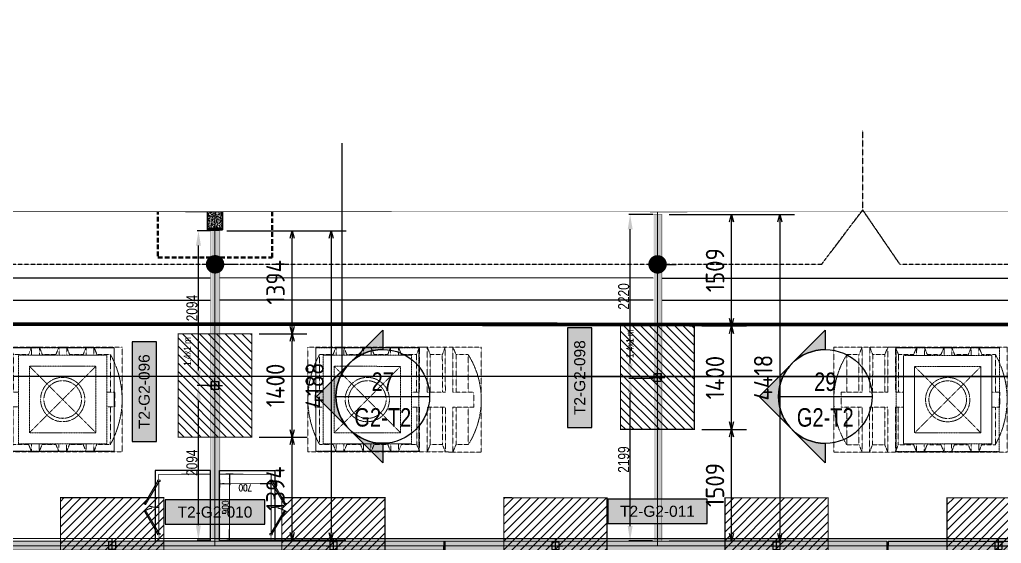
# Model space of a CAD drawing. Header units: centimetres. Extents: x -6122352 to 6876996, y -1694241 to 2592194.
# Drawn here: x 59237 to 72548, y -42127 to -35035 of the extents above; entities that cross this region are included whole.
import ezdxf
from ezdxf.enums import TextEntityAlignment as Align
from ezdxf.xclip import XClip

# ---------------------------------------------------------------- set-up
doc = ezdxf.new("R2010")
doc.units = ezdxf.units.CM
doc.header["$MEASUREMENT"] = 0
doc.header["$XCLIPFRAME"] = 2
doc.header["$PDMODE"] = 66
doc.header["$PDSIZE"] = 100
for name, pattern in [('CENTER', [2, 1.25, -0.25, 0.25, -0.25]), ('DASHED2', [0.375, 0.25, -0.125]), ('HIDDEN', [0.375, 0.25, -0.125]), ('LTH-4G-M-XR-GROUND FLOOR PLAN$0$HIDDEN2', [0.1875, 0.125, -0.0625]), ('XR-AR-END-SETTING OUT PLAN$0$23261-XR-AR-SI-GF$0$HIDDEN', [0.375, 0.25, -0.125])]:
    doc.linetypes.add(name, pattern=pattern)
doc.layers.get('Defpoints').update_dxf_attribs({"color": 255, "linetype": 'CENTER'})
for name, color, linetype in [('00-MI-DIM', 7, 'Continuous'), ('23585-XR-AR-BOUNDARY WALLS AND SETBACKS$0$setback', 7, 'XR-AR-END-SETTING OUT PLAN$0$23261-XR-AR-SI-GF$0$HIDDEN'), ('@MI-FOOTINGS', 7, 'Continuous'), ('@MI-MEP', 7, 'Continuous'), ('@MI-REF LAYER', 7, 'Continuous'), ('@MI-TYPE-02', 6, 'Continuous'), ('B_TH_4', 7, 'Continuous'), ('CTECH-Text 2.5mm', 2, 'Continuous'), ('PANEL-TAGS', 7, 'Continuous'), ('VD-WS-WATER TANK', 7, 'Continuous'), ('XR-AR-MID-SETTING OUT FOR MASTER$0$23585-XR-AR-MID-GROUND FLOOR$0$A-Flor-Strs', 1, 'Continuous'), ('XR-AR-MID-SETTING OUT FOR MASTER$0$23585-XR-AR-MID-GROUND FLOOR$0$GS-HATCH-FLOOR TILE', 251, 'Continuous')]:
    doc.layers.add(name, color=color, linetype=linetype)
doc.layers.add('08-Compound Wall-2', color=6, linetype='Continuous', lineweight=25, true_color=0xff00ff)
for name, color, linetype, lineweight in [('23585-XR-AR-102-8P-GF$0$A-FLOR-XREF', 8, 'Continuous', 9), ('23585-XR-AR-DAMAC PLOT LIMITS$0$1-Mid units', 41, 'Continuous', 5), ('@ Foundations', 4, 'DASHED2', 50), ('A-ANNO-TEXT', 3, 'Continuous', 25), ('LTH-4G-M-XR-GROUND FLOOR PLAN$0$1717 X Water Tank Location_5B$0$00 Line 2', 6, 'Continuous', 13), ('XR-AR-MID-SETTING OUT FOR MASTER$0$23585-XR-AR-MID-GROUND FLOOR$0$$A-GLAZ-WNDO', 232, 'Continuous', 9), ('XR-AR-MID-SETTING OUT FOR MASTER$0$23585-XR-AR-MID-GROUND FLOOR$0$A-GLAZ-SILL', 8, 'Continuous', 5), ('XR-AR-MID-SETTING OUT FOR MASTER$0$23585-XR-AR-MID-GROUND FLOOR$0$A-GLAZ-WNDO', 232, 'Continuous', 9), ('XR-AR-MID-SETTING OUT FOR MASTER$0$23585-XR-AR-MID-GROUND FLOOR$0$A-WALL', 7, 'Continuous', 30), ('XR-AR-MID-SETTING OUT FOR MASTER$0$23585-XR-AR-MID-GROUND FLOOR$0$S-COLS', 51, 'Continuous', 40), ('ZAT_WALL PANEL', 3, 'Continuous', 30)]:
    doc.layers.add(name, color=color, linetype=linetype, lineweight=lineweight)
doc.layers.add('LTH-4G-M-XR-GROUND FLOOR PLAN$0$PDF_Geometry', color=7, linetype='Continuous', true_color=0xcccccc)
doc.styles.add('Arial Narrow', font='ARIALN.TTF', dxfattribs={"width": 0.95, "height": 500})
doc.styles.add('DIMTEXT', font='romans.shx', dxfattribs={"width": 0.8})
doc.styles.add('JWC 1.50MM', font='GOTHIC.TTF', dxfattribs={"width": 0.8, "height": 1.5})
doc.styles.add('PANELTAG_STYLE', font='arial.ttf')
doc.styles.add('Schueco-BEMSTIL', font='isocpeur.ttf', dxfattribs={"width": 0.9})
doc.dimstyles.new('DIM-25', dxfattribs={"dimscale": 25, "dimtxt": 2.5, "dimasz": 2.5, "dimexe": 1.25, "dimexo": 0.625, "dimgap": 1, "dimtad": 1, "dimdec": 0, "dimdsep": 46, "dimtxsty": 'DIMTEXT', "dimblk": 'AROW', "dimcen": 2.5, "dimse1": 1, "dimse2": 1, "dimclrd": 1, "dimclre": 1, "dimclrt": 2, "dimadec": 0, "dimazin": 0, "dimtfac": 1, "dimtdec": 0, "dimtmove": 0, "dimatfit": 3, "dimfxl": 1, "dimarcsym": 0})
doc.dimstyles.new('JWC - 1.5', dxfattribs={"dimtxt": 1.5, "dimasz": 2, "dimexe": 0.18, "dimexo": 0.06, "dimgap": 0.09, "dimtad": 1, "dimtoh": 1, "dimdec": 0, "dimzin": 0, "dimdsep": 46, "dimtxsty": 'JWC 1.50MM', "dimcen": 0.09, "dimclrd": 1, "dimclre": 1, "dimclrt": 2, "dimadec": 0, "dimazin": 0, "dimtfac": 1, "dimtdec": 0, "dimtofl": 0, "dimtmove": 0, "dimatfit": 3, "dimfxl": 30, "dimtolj": 1, "dimtzin": 0, "dimarcsym": 0})
doc.dimstyles.new('MI- JWC-TXT-2.5 MM', dxfattribs={"dimscale": 1.5, "dimtxt": 2.5, "dimasz": 1, "dimexe": 2, "dimexo": 1, "dimgap": 1, "dimtad": 1, "dimdec": 0, "dimdsep": 46, "dimtxsty": 'Schueco-BEMSTIL', "dimblk": 'OPEN30', "dimcen": 0, "dimdle": 2, "dimclrd": 140, "dimclre": 8, "dimclrt": 40, "dimadec": 0, "dimazin": 2, "dimtfac": 1, "dimtdec": 0, "dimtix": 1, "dimtmove": 2, "dimatfit": 3, "dimldrblk": 'OPEN', "dimfxl": 2, "dimlwd": -1, "dimlwe": -1, "dimarcsym": 0})

# ---------------------------------------------------------------- blocks, each defined once
blk = doc.blocks.new('23585-XR-AR-BOUNDARY WALLS AND SETBACKS')
at = {"layer": '08-Compound Wall-2'}
blk.add_lwpolyline([(496436.728, 2768919.127), (496454.349, 2768902.981), (496460.463, 2768909.654), (496464.516, 2768914.077), (496468.57, 2768918.501), (496472.623, 2768922.925), (496476.677, 2768927.349), (496482.79, 2768934.021), (496465.169, 2768950.167)], dxfattribs=at)
at = {"layer": '23585-XR-AR-BOUNDARY WALLS AND SETBACKS$0$setback', "ltscale": 40, "const_width": 0.05}
blk.add_lwpolyline([(496464.316, 2768947.016), (496460.161, 2768942.482), (496456.108, 2768938.058), (496452.054, 2768933.634), (496448.001, 2768929.21), (496443.948, 2768924.787), (496439.793, 2768920.252), (496454.17, 2768907.079), (496458.325, 2768911.613), (496462.378, 2768916.037), (496466.432, 2768920.46), (496470.485, 2768924.884), (496474.538, 2768929.308), (496478.693, 2768933.842)], close=True, dxfattribs=at)
blk = doc.blocks.new('A$C9d9485f6')
at = {"layer": 'A-ANNO-TEXT', "rotation": 312.4881850805905}
blk.add_blockref('23585-XR-AR-BOUNDARY WALLS AND SETBACKS', (-2377088.535, -1504219.252), dxfattribs=at)
blk = doc.blocks.new('23585-XR-AR-DAMAC PLOT LIMITS')
at = {"layer": '23585-XR-AR-DAMAC PLOT LIMITS$0$1-Mid units', "color": 251, "true_color": 0x636466}
for points in [[(496468.644, 2768918.434), (496450.948, 2768934.648), (496455.002, 2768939.071), (496472.697, 2768922.857)], [(496464.59, 2768914.01), (496446.895, 2768930.224), (496450.948, 2768934.648), (496468.644, 2768918.434)], [(496460.537, 2768909.586), (496442.842, 2768925.8), (496446.895, 2768930.224), (496464.59, 2768914.01)]]:
    blk.add_lwpolyline(points, close=True, dxfattribs=at)
blk = doc.blocks.new('A$Cf093b529')
at = {"layer": 'A-ANNO-TEXT'}
blk.add_blockref('23585-XR-AR-DAMAC PLOT LIMITS', (-495391.99, -2768603.442), dxfattribs=at)
blk = doc.blocks.new('XR-AR-MID-SETTING OUT FOR MASTER$0$23585-XR-AR-MID-GROUND FLOOR$0$945-4P-1-101-GROUND FLOOR PLAN$0$XR-MIDDLE-GROUND FLOOR PLAN$0$A$C446944C1')
at = {"layer": 'XR-AR-MID-SETTING OUT FOR MASTER$0$23585-XR-AR-MID-GROUND FLOOR$0$A-GLAZ-SILL', "color": 252}
blk.add_line((0, 0), (5.2, 0), dxfattribs=at)
for points in [[(2.208, -0.023), (2.208, -0.124), (2.094, -0.074), (2.208, -0.023)], [(2.992, -0.023), (2.992, -0.124), (3.106, -0.074), (2.992, -0.023)]]:
    blk.add_lwpolyline(points, dxfattribs=at)
at = {"layer": 'XR-AR-MID-SETTING OUT FOR MASTER$0$23585-XR-AR-MID-GROUND FLOOR$0$A-GLAZ-WNDO', "color": 252}
for p, q in [((5.2, 0.25), (0, 0.25)), ((0, 0.25), (0, 0)), ((0.05, 0.1), (0.05, 0.25)), ((1.285, 0.25), (1.285, 0.1)), ((1.335, 0.1), (1.335, 0.25)), ((3.865, 0.1), (3.865, 0.25)), ((3.915, 0.25), (3.915, 0.1)), ((5.15, 0.1), (5.15, 0.25)), ((5.2, 0.25), (5.2, 0)), ((0, 0.1), (2.6, 0.1)), ((5.2, 0.1), (2.6, 0.1))]:
    blk.add_line(p, q, dxfattribs=at)
for points in [[(1.285, 0.2), (0.05, 0.2)], [(3.915, 0.2), (5.15, 0.2)]]:
    blk.add_lwpolyline(points, dxfattribs=at)
for points in [[(1.225, 0.04), (1.305, 0.04), (1.305, 0.09), (1.225, 0.09)], [(2.52, 0.04), (1.305, 0.04), (1.305, 0.09), (2.52, 0.09)], [(2.6, 0.04), (2.52, 0.04), (2.52, 0.09), (2.6, 0.09)], [(2.6, 0.04), (2.68, 0.04), (2.68, 0.09), (2.6, 0.09)], [(2.68, 0.04), (3.895, 0.04), (3.895, 0.09), (2.68, 0.09)], [(3.975, 0.04), (3.895, 0.04), (3.895, 0.09), (3.975, 0.09)]]:
    blk.add_lwpolyline(points, close=True, dxfattribs=at)
blk = doc.blocks.new('XR-AR-MID-SETTING OUT FOR MASTER$0$23585-XR-AR-MID-GROUND FLOOR$0$A$C08698786')
at = {"layer": 'XR-AR-MID-SETTING OUT FOR MASTER$0$23585-XR-AR-MID-GROUND FLOOR$0$S-COLS', "color": 252, "lineweight": 30}
for points in [[(5900, 19473), (5900, 18773), (6100, 18773), (6100, 19473)], [(-100, 18728), (-100, 17728), (100, 17728), (100, 18728)]]:
    blk.add_lwpolyline(points, close=True, dxfattribs=at)
blk = doc.blocks.new('XR-AR-MID-SETTING OUT FOR MASTER')
h = blk.add_hatch()
h.set_pattern_fill('AR-CONC', color=8, scale=0.2, angle=90)
h.set_pattern_definition([(140, (-1262400.084, -115249.566), (3.1878171, 36.4369338), [3.81, -41.91]), (85, (-1262400.084, -115249.566), (-38.211369, -7.0486843), [3.048, -33.5281168]), (190.4514447, (-1262399.82, -115246.53), (-35.0235504, 29.3882494), [3.2380018, -35.6180489]), (136.1842, (-1262410.244, -115249.566), (8.4084656, 54.2158082), [5.715, -62.865]), (186.6355576, (-1262409.543, -115245.05), (-49.485225, 47.4808268), [4.8570046, -53.4271216]), (81.184151, (-1262410.244, -115249.566), (-49.485225, 47.4808268), [4.5719934, -50.2919464]), (111, (-1262407.704, -115244.486), (20.45303964, 30.32287825), [3.81, -41.91]), (56, (-1262407.704, -115244.486), (-36.8375932, 12.3604057), [3.048, -33.528]), (161.451445, (-1262406, -115241.96), (-16.3845538, 42.6832839), [3.2380018, -35.6179875]), (127.5, (-1262400.084, -115249.566), (-16.91100777, 0.61772065), [0, -33.1216, 0, -34.036, 0, -33.655]), (97.5, (-1262400.084, -115249.566), (-20.03611496, 13.3639325), [0, -19.4056, 0, -32.3596, 0, -12.827]), (57.5, (-1262400.084, -115260.894), (1.1457488, 27.11811903), [0, -12.7, 0, -39.624, 0, -52.578]), (47.5, (-1262400.084, -115265.974), (-5.0852982, 29.62583628), [0, -16.51, 0, -26.3144, 0, -37.338])])
h.paths.add_polyline_path([(6000, 19703), (5900, 19703), (5900, 19473), (6000, 19473)])
h.paths.add_polyline_path([(6100, 19703), (6000, 19703), (6000, 19473), (6100, 19473)])
for points in [[(6100, 19703), (6100, 19723), (5900, 19723), (5900, 19703)], [(5900, 19473), (5900, 19703), (6100, 19703), (6100, 19473)]]:
    blk.add_lwpolyline(points)
at = {"layer": 'XR-AR-MID-SETTING OUT FOR MASTER$0$23585-XR-AR-MID-GROUND FLOOR$0$A-Flor-Strs', "color": 8}
for p, q in [((60, 20673), (5940, 20673)), ((60, 20373), (5940, 20373))]:
    blk.add_line(p, q, dxfattribs=at)
at = {"layer": 'XR-AR-MID-SETTING OUT FOR MASTER$0$23585-XR-AR-MID-GROUND FLOOR$0$A-WALL', "color": 8}
for points in [[(100, 19473), (-100, 19473), (-100, 5500), (100, 5500), (100, 8850), (1100, 8850), (1100, 8950), (100, 8950), (100, 10950), (2100, 10950), (2100, 9950), (2200, 9950), (2200, 11150), (2100, 11150), (2100, 11050), (100, 11050)], [(100, 19473), (400, 19473), (400, 19223), (100, 19223)], [(5900, 19473), (6100, 19473), (6100, 5500), (5900, 5500), (5900, 14853), (5500, 14853), (5500, 14953), (5900, 14953)], [(5600, 19473), (5900, 19473), (5900, 19223), (5600, 19223)]]:
    blk.add_lwpolyline(points, close=True, dxfattribs=at)
at = {"layer": 'XR-AR-MID-SETTING OUT FOR MASTER$0$23585-XR-AR-MID-GROUND FLOOR$0$$A-GLAZ-WNDO', "color": 8, "xscale": -1000, "yscale": 1000, "zscale": 1000}
blk.add_blockref('XR-AR-MID-SETTING OUT FOR MASTER$0$23585-XR-AR-MID-GROUND FLOOR$0$945-4P-1-101-GROUND FLOOR PLAN$0$XR-MIDDLE-GROUND FLOOR PLAN$0$A$C446944C1', (5600, 19223), dxfattribs=at)
at = {"layer": 'XR-AR-MID-SETTING OUT FOR MASTER$0$23585-XR-AR-MID-GROUND FLOOR$0$GS-HATCH-FLOOR TILE', "color": 8}
blk.add_blockref('XR-AR-MID-SETTING OUT FOR MASTER$0$23585-XR-AR-MID-GROUND FLOOR$0$A$C08698786', (0, 0), dxfattribs=at)
blk = doc.blocks.new('MID UNIT')
at = {"xscale": 0.001, "yscale": 0.001, "zscale": 0.001}
blk.add_blockref('XR-AR-MID-SETTING OUT FOR MASTER', (0, 0), dxfattribs=at)
blk = doc.blocks.new('TH_4')
at = {"xscale": -1}
for p in [(495814.305, 2769130.514), (495826.305, 2769130.514)]:
    blk.add_blockref('MID UNIT', p, dxfattribs=at)
blk.add_blockref('MID UNIT', (495814.305, 2769130.514))
blk = doc.blocks.new('A$C780da55d')
at = {"layer": 'B_TH_4', "xscale": 1.000039159572381, "yscale": 1.000039159572381, "zscale": 1.000039159572381}
blk.add_blockref('TH_4', (-495814.07, -2769239.302), dxfattribs=at)
blk = doc.blocks.new('23585-XR-AR-MALDIVE-2$0$TH_4')
blk.add_blockref('A$C780da55d', (495794.655, 2769130.864))
at = {"layer": '@ Foundations', "linetype": 'DASHED2', "ltscale": 0.25}
for points in [[(495819.53, 2769148.562), (495821.08, 2769148.562), (495821.08, 2769150.612), (495819.53, 2769150.612)], [(495813.281, 2769147.567), (495815.331, 2769147.567), (495815.331, 2769149.917), (495813.281, 2769149.917)]]:
    blk.add_lwpolyline(points, close=True, dxfattribs=at)
blk = doc.blocks.new('AROW')
at = {"color": 1, "ltscale": 100}
for p, q in [((0, 0), (-3, 0)), ((0, -1), (0, 1))]:
    blk.add_line(p, q, dxfattribs=at)
blk.add_solid([(-1.28, 0.21), (-1.28, -0.21), (0, 0)], dxfattribs=at)
blk = doc.blocks.new('*D402')
at = {"layer": 'CTECH-Text 2.5mm', "color": 8, "lineweight": -2, "ltscale": 10, "transparency": 16777216}
blk.add_line((0.825, -0.135), (0.025, -0.135), dxfattribs=at)
at = {"layer": 'Defpoints', "color": 0, "ltscale": 10, "transparency": 16777216}
for p in [(-0.025, 0), (0.875, 0), (-0.025, -0.135)]:
    blk.add_point(p, dxfattribs=at)
at = {"layer": 'CTECH-Text 2.5mm', "color": 8, "lineweight": -2, "ltscale": 10, "transparency": 16777216, "xscale": 0.05, "yscale": 0.05, "zscale": 0.05, "rotation": 180}
blk.add_blockref('AROW', (-0.025, -0.135), dxfattribs=at)
at = {"layer": 'CTECH-Text 2.5mm', "color": 8, "lineweight": -2, "ltscale": 10, "transparency": 16777216, "xscale": 0.05, "yscale": 0.05, "zscale": 0.05}
blk.add_blockref('AROW', (0.875, -0.135), dxfattribs=at)
at = {"layer": 'CTECH-Text 2.5mm', "color": 8, "ltscale": 10, "transparency": 16777216, "insert": (0.425, -0.08), "char_height": 0.09, "attachment_point": 5, "style": 'DIMTEXT'}
blk.add_mtext('900', dxfattribs=at)
blk = doc.blocks.new('*D401')
at = {"layer": 'CTECH-Text 2.5mm', "color": 8, "lineweight": -2, "ltscale": 10, "transparency": 16777216}
blk.add_line((0.746, -0.05), (0.746, -0.65), dxfattribs=at)
at = {"layer": 'Defpoints', "color": 0, "ltscale": 10, "transparency": 16777216}
for p in [(0.875, 0), (0.746, -0.7), (0.875, -0.7)]:
    blk.add_point(p, dxfattribs=at)
at = {"layer": 'CTECH-Text 2.5mm', "color": 8, "lineweight": -2, "ltscale": 10, "transparency": 16777216, "xscale": 0.05, "yscale": 0.05, "zscale": 0.05}
for p, rotation in [((0.746, 0), 90), ((0.746, -0.7), 270)]:
    blk.add_blockref('AROW', p, dxfattribs=dict(at, rotation=rotation))
at = {"layer": 'CTECH-Text 2.5mm', "color": 8, "ltscale": 10, "transparency": 16777216, "insert": (0.691, -0.35), "char_height": 0.09, "attachment_point": 5, "rotation": 90, "style": 'DIMTEXT'}
blk.add_mtext('700', dxfattribs=at)
blk = doc.blocks.new('WT')
at = {"layer": 'VD-WS-WATER TANK', "color": 8, "linetype": 'HIDDEN', "lineweight": 5}
for p, q in [((-1545, 710), (-1545, -710)), ((-1545, 710), (805, 710)), ((805, -710), (805, 710)), ((-1205, 610), (-1369, 610)), ((-1368, 101), (-1369, 610)), ((-854, 610), (-1020, 610)), ((-462, 610), (-670, 610)), ((-92, 610), (-279, 610)), ((278, 610), (91, 610)), ((646, 610), (461, 610)), ((647, 101), (646, 610)), ((-1366, -610), (-1367, -101)), ((648, -610), (647, -101)), ((-1203, -610), (-1366, -610)), ((-854, -610), (-1017, -610)), ((-462, -610), (-668, -610)), ((-92, -610), (-277, -610)), ((278, -610), (93, -610)), ((648, -610), (464, -610)), ((805, -710), (-1545, -710))]:
    blk.add_line(p, q, dxfattribs=at)
at = {"layer": 'VD-WS-WATER TANK', "color": 8, "linetype": 'HIDDEN', "lineweight": 5, "ltscale": 0.2}
for p, q in [((-450, 450, 1), (450, -450, -1)), ((450, 450), (-450, -450, 1))]:
    blk.add_line(p, q, dxfattribs=at)
at = {"layer": 'VD-WS-WATER TANK', "color": 8, "linetype": 'HIDDEN', "lineweight": 5}
for points in [[(-1058, 101), (-1059, 710), (-1161, 710), (-1203, 610), (-1203, 101)], [(-1161, 710), (-1161, 101)], [(-1019, 101), (-1020, 610), (-1059, 710)], [(-709, 101), (-710, 710), (-812, 710), (-854, 610), (-854, 101)], [(-812, 710), (-812, 101)], [(-670, 101), (-670, 610), (-710, 710)], [(-318, 600), (-319, 710), (-421, 710), (-462, 610), (-462, 600)], [(-421, 710), (-421, 600)], [(-279, 600), (-279, 610), (-319, 710)], [(52, 600), (52, 710), (-50, 710), (-92, 610), (-92, 600)], [(-50, 710), (-50, 600)], [(91, 600), (91, 610), (52, 710)], [(422, 600), (422, 710), (320, 710), (278, 610), (278, 600)], [(320, 710), (320, 600)], [(461, 600), (461, 610), (422, 710)], [(-1161, 101), (-1445, 101), (-1445, -101), (-1161, -101)], [(-812, 101), (-1058, 101)], [(-600, 101), (-709, 101)], [(600, -101), (705, -101), (705, 101), (600, 101)], [(-1203, -101), (-1203, -610), (-1161, -710), (-1057, -710), (-1017, -610), (-1018, -101)], [(-1161, -101), (-1161, -710)], [(-1057, -710), (-1058, -101)], [(-1058, -101), (-812, -101)], [(-854, -101), (-854, -610), (-812, -710), (-708, -710), (-668, -610), (-669, -101)], [(-812, -101), (-812, -710)], [(-708, -710), (-709, -101)], [(-709, -101), (-600, -101)], [(-462, -600), (-462, -610), (-421, -710), (-316, -710), (-277, -610), (-277, -600)], [(-421, -600), (-421, -710)], [(-316, -710), (-316, -600)], [(-92, -600), (-92, -610), (-50, -710), (54, -710), (93, -610), (93, -600)], [(-50, -600), (-50, -710)], [(54, -710), (54, -600)], [(278, -600), (278, -610), (320, -710), (424, -710), (464, -610), (464, -600)], [(320, -600), (320, -710)], [(424, -710), (424, -600)]]:
    blk.add_lwpolyline(points, dxfattribs=at)
at = {"layer": 'VD-WS-WATER TANK', "color": 8, "linetype": 'HIDDEN', "lineweight": 5, "ltscale": 0.2}
for points in [[(-700, -700), (700, -700), (700, 700), (-700, 700)], [(-600, -600), (600, -600), (600, 600), (-600, 600)], [(-450, -450), (450, -450), (450, 450), (-450, 450)]]:
    blk.add_lwpolyline(points, close=True, dxfattribs=at)
at = {"layer": 'VD-WS-WATER TANK', "color": 8, "linetype": 'HIDDEN', "lineweight": 5}
for radius in [300, 255]:
    blk.add_circle((0, 0), radius, dxfattribs=at)
for centre, radius, start, end in [((-406, 2), 1139, 147.7124, 212.5056), ((-449, -2), 1254, 331.0009, 29.2171)]:
    blk.add_arc(centre, radius, start, end, dxfattribs=at)
blk = doc.blocks.new('_Dot')
at = {"color": 0, "linetype": 'ByBlock', "lineweight": -2}
blk.add_line((-0.5, 0), (-1, 0), dxfattribs=at)
at = {"color": 0, "linetype": 'ByBlock', "const_width": 0.5}
blk.add_lwpolyline([(-0.25, 0, 1), (0.25, 0, 1)], format="xyb", close=True, dxfattribs=at)
blk = doc.blocks.new('_Open30')
at = {"color": 0, "linetype": 'ByBlock', "lineweight": -2}
for p, q in [((-1, 0.27), (0, 0)), ((0, 0), (-1, -0.27)), ((0, 0), (-1, 0))]:
    blk.add_line(p, q, dxfattribs=at)
blk = doc.blocks.new('*D3387')
at = {"layer": '@MI-TYPE-02', "color": 8, "transparency": 16777216}
for p, q in [((-4199, -262), (-4199, -1878)), ((-11, -261), (-11, -1878))]:
    blk.add_line(p, q, dxfattribs=at)
at = {"layer": '@MI-TYPE-02', "color": 140, "transparency": 16777216}
blk.add_line((-111, -1678), (-4099, -1678), dxfattribs=at)
at = {"layer": 'Defpoints', "color": 0, "transparency": 16777216}
for p in [(-4199, -162), (-11, -161), (-4199, -1678)]:
    blk.add_point(p, dxfattribs=at)
at = {"layer": '@MI-TYPE-02', "color": 140, "transparency": 16777216, "xscale": 100, "yscale": 100, "zscale": 100, "rotation": 180}
blk.add_blockref('_Open30', (-4199, -1678), dxfattribs=at)
at = {"layer": '@MI-TYPE-02', "color": 140, "transparency": 16777216, "xscale": 100, "yscale": 100, "zscale": 100}
blk.add_blockref('_Open30', (-11, -1678), dxfattribs=at)
at = {"layer": '@MI-TYPE-02', "color": 40, "transparency": 16777216, "insert": (-2105, -1453), "char_height": 250, "attachment_point": 5, "style": 'Schueco-BEMSTIL'}
blk.add_mtext('4188', dxfattribs=at)
blk = doc.blocks.new('_Open')
at = {"color": 0, "linetype": 'ByBlock', "lineweight": -2}
for p, q in [((-1, 0.2), (0, 0)), ((-1, -0.2), (0, 0)), ((0, 0), (-1, 0))]:
    blk.add_line(p, q, dxfattribs=at)
blk = doc.blocks.new('*D3399')
at = {"layer": '@MI-TYPE-02', "color": 8, "transparency": 16777216}
for p, q in [((-4208, -6262), (-4208, -7959)), ((210, -6260), (210, -7959))]:
    blk.add_line(p, q, dxfattribs=at)
at = {"layer": '@MI-TYPE-02', "color": 140, "transparency": 16777216}
blk.add_line((110, -7759), (-4108, -7759), dxfattribs=at)
at = {"layer": 'Defpoints', "color": 0, "transparency": 16777216}
for p in [(-4208, -6162), (210, -6160), (-4208, -7759)]:
    blk.add_point(p, dxfattribs=at)
at = {"layer": '@MI-TYPE-02', "color": 140, "transparency": 16777216, "xscale": 100, "yscale": 100, "zscale": 100, "rotation": 180}
blk.add_blockref('_Open30', (-4208, -7759), dxfattribs=at)
at = {"layer": '@MI-TYPE-02', "color": 140, "transparency": 16777216, "xscale": 100, "yscale": 100, "zscale": 100}
blk.add_blockref('_Open30', (210, -7759), dxfattribs=at)
at = {"layer": '@MI-TYPE-02', "color": 40, "transparency": 16777216, "insert": (-1999, -7534), "char_height": 250, "attachment_point": 5, "style": 'Schueco-BEMSTIL'}
blk.add_mtext('4418', dxfattribs=at)
blk = doc.blocks.new('T2-SINGLE FOOTING')
at = {"layer": '@MI-FOOTINGS', "transparency": 33554679}
h = blk.add_hatch(dxfattribs=at)
h.set_pattern_fill('ANSI31', color=8, scale=650)
h.paths.add_polyline_path([(-700, 500), (700, 500), (700, -500), (-700, -500)])
at = {"layer": '@MI-FOOTINGS', "color": 62, "const_width": 15}
blk.add_lwpolyline([(-700, 500), (700, 500), (700, -500), (-700, -500)], close=True, dxfattribs=at)
at = {"layer": '@MI-FOOTINGS', "color": 30}
blk.add_point((0, 0), dxfattribs=at)
at = {"color": 94, "insert": (265, 425), "char_height": 100, "attachment_point": 1, "style": 'Arial Narrow'}
blk.add_mtext_dynamic_manual_height_columns('1.4x1 m', width=1894.42, gutter_width=2500, heights=[0], dxfattribs=at)
blk = doc.blocks.new('*D4829')
at = {"color": 1, "lineweight": -2, "transparency": 16777216}
for p, q in [((-4199, -36), (-4199, 141)), ((-2105, -95), (-2105, 141)), ((-3999, 123), (-2305, 123))]:
    blk.add_line(p, q, dxfattribs=at)
at = {"color": 1, "transparency": 16777216}
for points in [[(-3999, 157), (-3999, 90), (-4199, 123)], [(-2305, 157), (-2305, 90), (-2105, 123)]]:
    blk.add_solid(points, dxfattribs=at)
at = {"layer": 'Defpoints', "color": 0, "transparency": 16777216}
for p in [(-2105, 123), (-4199, -42), (-2105, -101)]:
    blk.add_point(p, dxfattribs=at)
at = {"color": 2, "transparency": 16777216, "insert": (-3152, 211), "char_height": 150, "attachment_point": 5, "style": 'JWC 1.50MM'}
blk.add_mtext('\\A1;2094', dxfattribs=at)
blk = doc.blocks.new('*D4831')
at = {"color": 1, "lineweight": -2, "transparency": 16777216}
for p, q in [((-2105, -95), (-2105, 141)), ((-11, -37), (-11, 141)), ((-1905, 123), (-211, 123))]:
    blk.add_line(p, q, dxfattribs=at)
at = {"color": 1, "transparency": 16777216}
for points in [[(-1905, 157), (-1905, 90), (-2105, 123)], [(-211, 157), (-211, 90), (-11, 123)]]:
    blk.add_solid(points, dxfattribs=at)
at = {"layer": 'Defpoints', "color": 0, "transparency": 16777216}
for p in [(-11, 123), (-2105, -101), (-11, -43)]:
    blk.add_point(p, dxfattribs=at)
at = {"color": 2, "transparency": 16777216, "insert": (-1058, 211), "char_height": 150, "attachment_point": 5, "style": 'JWC 1.50MM'}
blk.add_mtext('\\A1;2094', dxfattribs=at)
blk = doc.blocks.new('*D874')
at = {"color": 1, "lineweight": -2, "transparency": 16777216}
for p, q in [((-4208, -6036), (-4208, -5712)), ((-2009, -6037), (-2009, -5712)), ((-4008, -5730), (-2209, -5730))]:
    blk.add_line(p, q, dxfattribs=at)
at = {"color": 1, "transparency": 16777216}
for points in [[(-4008, -5697), (-4008, -5764), (-4208, -5730)], [(-2209, -5697), (-2209, -5764), (-2009, -5730)]]:
    blk.add_solid(points, dxfattribs=at)
at = {"layer": 'Defpoints', "color": 0, "transparency": 16777216}
for p in [(-2009, -5730), (-4208, -6042), (-2009, -6043)]:
    blk.add_point(p, dxfattribs=at)
at = {"color": 2, "transparency": 16777216, "insert": (-3108, -5643), "char_height": 150, "attachment_point": 5, "style": 'JWC 1.50MM'}
blk.add_mtext('\\A1;2199', dxfattribs=at)
blk = doc.blocks.new('*D3401')
at = {"color": 1, "lineweight": -2, "transparency": 16777216}
for p, q in [((-2009, -6037), (-2009, -5712)), ((210, -6037), (210, -5712)), ((-1809, -5730), (10, -5730))]:
    blk.add_line(p, q, dxfattribs=at)
at = {"color": 1, "transparency": 16777216}
for points in [[(-1809, -5697), (-1809, -5764), (-2009, -5730)], [(10, -5697), (10, -5764), (210, -5730)]]:
    blk.add_solid(points, dxfattribs=at)
at = {"layer": 'Defpoints', "color": 0, "transparency": 16777216}
for p in [(210, -5730), (-2009, -6043), (210, -6043)]:
    blk.add_point(p, dxfattribs=at)
at = {"color": 2, "transparency": 16777216, "insert": (-899, -5643), "char_height": 150, "attachment_point": 5, "style": 'JWC 1.50MM'}
blk.add_mtext('\\A1;2220', dxfattribs=at)
blk = doc.blocks.new('*D3535')
at = {"color": 8, "transparency": 16777216}
for p, q in [((-4199, -262), (-4199, -1346)), ((-2805, -701), (-2805, -1346))]:
    blk.add_line(p, q, dxfattribs=at)
at = {"color": 140, "transparency": 16777216}
blk.add_line((-4099, -1146), (-2905, -1146), dxfattribs=at)
at = {"layer": 'Defpoints', "color": 0, "transparency": 16777216}
for p in [(-4199, -162), (-2805, -601), (-2805, -1146)]:
    blk.add_point(p, dxfattribs=at)
at = {"color": 140, "transparency": 16777216, "xscale": 100, "yscale": 100, "zscale": 100, "rotation": 180}
blk.add_blockref('_Open30', (-4199, -1146), dxfattribs=at)
at = {"color": 140, "transparency": 16777216, "xscale": 100, "yscale": 100, "zscale": 100}
blk.add_blockref('_Open30', (-2805, -1146), dxfattribs=at)
at = {"color": 40, "transparency": 16777216, "insert": (-3502, -921), "char_height": 250, "attachment_point": 5, "style": 'Schueco-BEMSTIL'}
blk.add_mtext('1394', dxfattribs=at)
blk = doc.blocks.new('*D3536')
at = {"color": 8, "transparency": 16777216}
for p, q in [((-2805, -701), (-2805, -1346)), ((-1405, -701), (-1405, -1346))]:
    blk.add_line(p, q, dxfattribs=at)
at = {"color": 140, "transparency": 16777216}
blk.add_line((-2705, -1146), (-1505, -1146), dxfattribs=at)
at = {"layer": 'Defpoints', "color": 0, "transparency": 16777216}
for p in [(-2805, -601), (-1405, -601), (-1405, -1146)]:
    blk.add_point(p, dxfattribs=at)
at = {"color": 140, "transparency": 16777216, "xscale": 100, "yscale": 100, "zscale": 100, "rotation": 180}
blk.add_blockref('_Open30', (-2805, -1146), dxfattribs=at)
at = {"color": 140, "transparency": 16777216, "xscale": 100, "yscale": 100, "zscale": 100}
blk.add_blockref('_Open30', (-1405, -1146), dxfattribs=at)
at = {"color": 40, "transparency": 16777216, "insert": (-2105, -921), "char_height": 250, "attachment_point": 5, "style": 'Schueco-BEMSTIL'}
blk.add_mtext('1400', dxfattribs=at)
blk = doc.blocks.new('*D3537')
at = {"color": 8, "transparency": 16777216}
for p, q in [((-11, -261), (-11, -1346)), ((-1405, -701), (-1405, -1346))]:
    blk.add_line(p, q, dxfattribs=at)
at = {"color": 140, "transparency": 16777216}
blk.add_line((-1305, -1146), (-111, -1146), dxfattribs=at)
at = {"layer": 'Defpoints', "color": 0, "transparency": 16777216}
for p in [(-11, -161), (-1405, -601), (-11, -1146)]:
    blk.add_point(p, dxfattribs=at)
at = {"color": 140, "transparency": 16777216, "xscale": 100, "yscale": 100, "zscale": 100, "rotation": 180}
blk.add_blockref('_Open30', (-1405, -1146), dxfattribs=at)
at = {"color": 140, "transparency": 16777216, "xscale": 100, "yscale": 100, "zscale": 100}
blk.add_blockref('_Open30', (-11, -1146), dxfattribs=at)
at = {"color": 40, "transparency": 16777216, "insert": (-708, -921), "char_height": 250, "attachment_point": 5, "style": 'Schueco-BEMSTIL'}
blk.add_mtext('1394', dxfattribs=at)
blk = doc.blocks.new('*D3541')
at = {"color": 8, "transparency": 16777216}
for p, q in [((-4208, -6262), (-4208, -7306)), ((-2699, -6701), (-2699, -7306))]:
    blk.add_line(p, q, dxfattribs=at)
at = {"color": 140, "transparency": 16777216}
blk.add_line((-4108, -7106), (-2799, -7106), dxfattribs=at)
at = {"layer": 'Defpoints', "color": 0, "transparency": 16777216}
for p in [(-4208, -6162), (-2699, -6601), (-2699, -7106)]:
    blk.add_point(p, dxfattribs=at)
at = {"color": 140, "transparency": 16777216, "xscale": 100, "yscale": 100, "zscale": 100, "rotation": 180}
blk.add_blockref('_Open30', (-4208, -7106), dxfattribs=at)
at = {"color": 140, "transparency": 16777216, "xscale": 100, "yscale": 100, "zscale": 100}
blk.add_blockref('_Open30', (-2699, -7106), dxfattribs=at)
at = {"color": 40, "transparency": 16777216, "insert": (-3453, -6881), "char_height": 250, "attachment_point": 5, "style": 'Schueco-BEMSTIL'}
blk.add_mtext('1509', dxfattribs=at)
blk = doc.blocks.new('*D3542')
at = {"color": 8, "transparency": 16777216}
for p, q in [((-2699, -6701), (-2699, -7306)), ((-1299, -6701), (-1299, -7306))]:
    blk.add_line(p, q, dxfattribs=at)
at = {"color": 140, "transparency": 16777216}
blk.add_line((-2599, -7106), (-1399, -7106), dxfattribs=at)
at = {"layer": 'Defpoints', "color": 0, "transparency": 16777216}
for p in [(-2699, -6601), (-1299, -6601), (-1299, -7106)]:
    blk.add_point(p, dxfattribs=at)
at = {"color": 140, "transparency": 16777216, "xscale": 100, "yscale": 100, "zscale": 100, "rotation": 180}
blk.add_blockref('_Open30', (-2699, -7106), dxfattribs=at)
at = {"color": 140, "transparency": 16777216, "xscale": 100, "yscale": 100, "zscale": 100}
blk.add_blockref('_Open30', (-1299, -7106), dxfattribs=at)
at = {"color": 40, "transparency": 16777216, "insert": (-1999, -6881), "char_height": 250, "attachment_point": 5, "style": 'Schueco-BEMSTIL'}
blk.add_mtext('1400', dxfattribs=at)
blk = doc.blocks.new('*D3543')
at = {"color": 8, "transparency": 16777216}
for p, q in [((210, -6260), (210, -7306)), ((-1299, -6701), (-1299, -7306))]:
    blk.add_line(p, q, dxfattribs=at)
at = {"color": 140, "transparency": 16777216}
blk.add_line((-1199, -7106), (110, -7106), dxfattribs=at)
at = {"layer": 'Defpoints', "color": 0, "transparency": 16777216}
for p in [(210, -6160), (-1299, -6601), (210, -7106)]:
    blk.add_point(p, dxfattribs=at)
at = {"color": 140, "transparency": 16777216, "xscale": 100, "yscale": 100, "zscale": 100, "rotation": 180}
blk.add_blockref('_Open30', (-1299, -7106), dxfattribs=at)
at = {"color": 140, "transparency": 16777216, "xscale": 100, "yscale": 100, "zscale": 100}
blk.add_blockref('_Open30', (210, -7106), dxfattribs=at)
at = {"color": 40, "transparency": 16777216, "insert": (-544, -6881), "char_height": 250, "attachment_point": 5, "style": 'Schueco-BEMSTIL'}
blk.add_mtext('1509', dxfattribs=at)
blk = doc.blocks.new('T2-FOOTING PLAN')
at = {"layer": '@MI-FOOTINGS', "transparency": 33554679}
h = blk.add_hatch(dxfattribs=at)
h.set_pattern_fill('ANSI31', color=8, scale=650)
h.paths.add_polyline_path([(-700, 650), (700, 650), (700, -650), (-700, -650)])
at = {"layer": '@MI-FOOTINGS', "color": 160, "true_color": 0x3340f0, "const_width": 15}
blk.add_lwpolyline([(-700, 650), (700, 650), (700, -650), (-700, -650)], close=True, dxfattribs=at)
at = {"layer": '@MI-FOOTINGS', "color": 30}
blk.add_point((0, 0), dxfattribs=at)
blk = doc.blocks.new('T2-REAR-PARTITION PLAN')
at = {"layer": '@MI-TYPE-02'}
h = blk.add_hatch(color=256, dxfattribs=at)
h.dxf.hatch_style = 1
h.paths.add_polyline_path([(42290.2, 51.3), (36290.3, 53.5), (36289.8, -66.5), (42289.7, -68.7)])
h.paths.add_polyline_path([(36280.3, 52.4), (30280.3, 54.6), (30279.9, -65.4), (36279.8, -67.6)])
h.paths.add_polyline_path([(30270.3, 53.6), (24270.4, 55.8), (24269.9, -64.2), (30269.9, -66.4)])
h.paths.add_polyline_path([(24260.4, 54.6), (18260.5, 56.8), (18260, -63.2), (24259.9, -65.4)])
h.paths.add_polyline_path([(18250.5, 55.9), (12250.5, 58.1), (12250.1, -61.9), (18250, -64.1)])
h.paths.add_polyline_path([(12240.6, 57.3), (6240.6, 59.5), (6240.2, -60.5), (12240.1, -62.7)])
h.paths.add_polyline_path([(6230.6, 58.4), (0.2, 60), (-0.2, -60), (6230.2, -61.6)])
for points in [[(18250.5, 55.9), (12250.5, 58.1), (12250.1, -61.9), (18250, -64.1)], [(24260.4, 54.6), (18260.5, 56.8), (18260, -63.2), (24259.9, -65.4)], [(30270.3, 53.6), (24270.4, 55.8), (24269.9, -64.2), (30269.9, -66.4)]]:
    blk.add_lwpolyline(points, close=True, dxfattribs=at)
at = {"layer": '@MI-FOOTINGS', "rotation": 359.9898439714545}
for p in [(13750.3, -1.5), (16750.3, -2), (19760.2, -2.7), (22760.2, -3.3), (25770.1, -3.8)]:
    blk.add_blockref('T2-FOOTING PLAN', p, dxfattribs=at)
blk = doc.blocks.new('*U1430')
h = blk.add_hatch(color=94)
edge = h.paths.add_edge_path()
edge.add_line((0, -6.35), (0, -8.98))
edge.add_line((0, -8.98), (-8.98, 0))
edge.add_line((-8.98, 0), (0, 8.98))
edge.add_line((0, 8.98), (0, 6.35))
edge.add_arc((0, 0), 6.35, 90, 270)
at = {"color": 94}
blk.add_line((-6.35, 0), (6.35, 0), dxfattribs=at)
for points in [[(0, -6.35), (0, -8.98), (-8.98, 0), (0, 8.98), (0, 6.35, 1)], [(-4.49, 4.49, 0.414214), (-4.49, -4.49), (-8.98, 0), (-4.49, 4.49)]]:
    blk.add_lwpolyline(points, format="xyb", close=True)
blk.add_circle((0, 0), 6.35, dxfattribs=at)
at = {"style": 'Arial Narrow', "width": 0.95, "flags": 8}
blk.add_attdef('VIEWNUMBER', text='', height=2.5, dxfattribs=at).set_placement((0, 0), align=Align.BOTTOM_CENTER)
blk.add_attdef('SHEETNUMBER', text='', height=2.5, dxfattribs=at).set_placement((0, -1.59), align=Align.TOP_CENTER)
blk = doc.blocks.new('PANELTAG')
at = {"layer": 'PANEL-TAGS', "color": 1}
blk.add_lwpolyline([(-13.5, -3.3), (13.5, -3.3), (13.5, 3.3), (-13.5, 3.3)], close=True, dxfattribs=at)
at = {"layer": 'PANEL-TAGS', "color": 40, "true_color": 0xffd700}
blk.add_solid([(-13.5, -3.3), (13.5, -3.3), (-13.5, 3.3), (13.5, 3.3)], dxfattribs=at)
at = {"layer": 'PANEL-TAGS', "color": 5, "style": 'PANELTAG_STYLE'}
blk.add_attdef('TAGNO', text='', height=3, dxfattribs=at).set_placement((0, 0), align=Align.CENTER)
blk = doc.blocks.new('A$C3dfd7553')
at = {"layer": 'LTH-4G-M-XR-GROUND FLOOR PLAN$0$1717 X Water Tank Location_5B$0$00 Line 2', "color": 8, "linetype": 'Continuous', "elevation": 0}
blk.add_lwpolyline([(0.0563, -0.7, 0.01, 0.01, 0), (-0.0254, -0.7, 0.01, 0.01, 0), (-0.0254, 0, 0.01, 0.01, 0), (0.8746, 0, 0.01, 0.01, 0), (0.8746, -0.7, 0.01, 0.01, 0), (0.7937, -0.7, 0, 0, 0)], format="xyseb", dxfattribs=at)
at = {"layer": 'LTH-4G-M-XR-GROUND FLOOR PLAN$0$PDF_Geometry', "color": 8, "lineweight": 5, "elevation": 0}
for points in [[(0.0734, -0.7172), (0.0734, -0.6813), (0.0563, -0.6813), (0.0563, -0.7172)], [(0.3766, -0.8952), (0.386, -0.8796), (0.0828, -0.7016), (0.0734, -0.7172)], [(0.4734, -0.8952), (0.464, -0.8796), (0.7672, -0.7016), (0.7766, -0.7172)], [(0.7766, -0.7172), (0.7766, -0.6813), (0.7937, -0.6813), (0.7937, -0.7172)]]:
    blk.add_lwpolyline(points, close=True, dxfattribs=at)
blk.add_lwpolyline([(0.7766, -0.7), (0.0734, -0.7)], dxfattribs=at)
at = {"layer": 'LTH-4G-M-XR-GROUND FLOOR PLAN$0$PDF_Geometry', "color": 8, "linetype": 'LTH-4G-M-XR-GROUND FLOOR PLAN$0$HIDDEN2', "lineweight": 5}
for centre, start, end in [((0.0734, -0.7172), 327.14069, 2.80213), ((0.7766, -0.7172), 177.19787, 212.85931)]:
    blk.add_arc(centre, 0.3516, start, end, dxfattribs=at)
at = {"layer": 'ZAT_WALL PANEL', "color": 1, "elevation": 0}
blk.add_lwpolyline([(-0.0254, -0.75), (-0.0254, 0), (0.9246, 0), (0.9246, -0.75), (-0.0254, -0.75)], dxfattribs=at)
at = {"layer": 'CTECH-Text 2.5mm', "color": 8, "ltscale": 10}
dim = blk.add_linear_dim(base=(-0.0254, -0.1346), p1=(0.8746, 0), p2=(-0.0254, 0), dimstyle='DIM-25', override={"dimscale": 1, "dimtxt": 0.09, "dimasz": 0.05, "dimgap": 0.01, "dimlfac": 1000, "dimclrd": 8, "dimclre": 8, "dimclrt": 8}, dxfattribs=at)
dim.commit()
dim.dimension.update_dxf_attribs({"geometry": '*D402', "text_midpoint": (0.4246, -0.0796)})
dim = blk.add_linear_dim(base=(0.7459, -0.7), p1=(0.8746, 0), p2=(0.8746, -0.7), angle=90, dimstyle='DIM-25', override={"dimscale": 1, "dimtxt": 0.09, "dimasz": 0.05, "dimgap": 0.01, "dimlfac": 1000, "dimclrd": 8, "dimclre": 8, "dimclrt": 8}, dxfattribs=at)
dim.commit()
dim.dimension.update_dxf_attribs({"geometry": '*D401', "text_midpoint": (0.6909, -0.35)})
blk = doc.blocks.new('23585-XR-AR-MID-ANNO-GF')
at = {"xscale": 1000, "yscale": 1000, "zscale": 1000, "rotation": 269.8774601641335}
blk.add_blockref('A$C3dfd7553', (5900, 23875, 0), dxfattribs=at)
at = {"layer": 'VD-WS-WATER TANK', "ltscale": 100, "rotation": 359.9969187736403}
blk.add_blockref('WT', (3895, 21990), dxfattribs=at)
blk = doc.blocks.new('A$C9656bef6')
at = {"layer": '23585-XR-AR-102-8P-GF$0$A-FLOR-XREF', "yscale": 0.001, "zscale": 0.001}
for p, xscale, rotation in [((21.109, 0.03), -0.001000000000000002, 359.9969187722189), ((21.191, 0.03), 0.001, 0.003081227453436242), ((33.109, 0.03), -0.001000000000000002, 359.9969187732991)]:
    blk.add_blockref('23585-XR-AR-MID-ANNO-GF', p, dxfattribs=dict(at, xscale=xscale, rotation=rotation))
blk = doc.blocks.new('G6-Partition Walls')
at = {"layer": '@MI-TYPE-02'}
h = blk.add_hatch(color=256, dxfattribs=at)
h.dxf.hatch_style = 1
h.paths.add_polyline_path([(-5.3, -51.9), (-5.3, -171.9), (-4193.6, -172.8), (-4193.6, -52.8)])
h.paths.add_polyline_path([(216.2, -6051.1), (216.3, -6171.1), (-4201.8, -6172.6), (-4201.8, -6052.6)])
h.paths.add_polyline_path([(-5.3, -12171.6), (-5.3, -12051.6), (-4193.6, -12050.8), (-4193.6, -12170.8)])
h.paths.add_polyline_path([(-84.5, -18171.8), (-84.5, -18051.8), (-4201, -18050.9), (-4201, -18170.9)])
at = {"layer": '@MI-TYPE-02', "const_width": 2.5}
for points in [[(-11.1, -41), (-11.1, -161), (-4199.3, -161.9), (-4199.4, -41.9)], [(210.5, -6040.2), (210.5, -6160.2), (-4207.6, -6161.7), (-4207.6, -6041.7)]]:
    blk.add_lwpolyline(points, close=True, dxfattribs=at)
for p in [(-2105.2, -101.4), (-1998.5, -6101)]:
    blk.add_blockref('T2-SINGLE FOOTING', p)
at = {"color": 94}
for base, p1, p2, picture, middle in [((-2105.2, 123.3), (-4199.4, -41.9), (-2105.2, -101.4), '*D4829', (-3152.3, 211.1)), ((-11.1, 123.3), (-2105.2, -101.4), (-11.1, -42.8), '*D4831', (-1058.1, 211.1)), ((-2009, -5730.5), (-4207.6, -6041.7), (-2009, -6042.5), '*D874', (-3108.3, -5642.7)), ((210.4879, -5730.4762), (-2009.0316, -6042.545), (210.4879, -6043.3552), '*D3401', (-899.2719, -5642.7032))]:
    dim = blk.add_linear_dim(base=base, p1=p1, p2=p2, dimstyle='JWC - 1.5', dxfattribs=at)
    dim.commit()
    dim.dimension.update_dxf_attribs({"geometry": picture, "text_midpoint": middle})
for base, p1, p2, picture, middle in [((-2805.2, -1146), (-4199.3, -161.9), (-2805.2, -601.4), '*D3535', (-3502.3, -921)), ((-11.1, -1146), (-1405.2, -601.4), (-11.1, -161), '*D3537', (-708.1, -921)), ((-1405.2, -1146), (-2805.2, -601.4), (-1405.2, -601.4), '*D3536', (-2105.2, -921)), ((-2698.5, -7105.8), (-4207.6, -6161.7), (-2698.5, -6601), '*D3541', (-3453, -6880.8)), ((210.5, -7105.8), (-1298.5, -6601), (210.5, -6160.2), '*D3543', (-544, -6880.8)), ((-1298.5, -7105.8), (-2698.5, -6601), (-1298.5, -6601), '*D3542', (-1998.5, -6880.8))]:
    dim = blk.add_linear_dim(base=base, p1=p1, p2=p2, dimstyle='MI- JWC-TXT-2.5 MM')
    dim.commit()
    dim.dimension.update_dxf_attribs({"geometry": picture, "text_midpoint": middle})
at = {"layer": '@MI-TYPE-02'}
for base, p1, p2, picture, middle in [((-4199.3, -1678.3), (-11.1, -161), (-4199.3, -161.9), '*D3387', (-2105.2, -1453.3)), ((-4207.6, -7758.8), (210.5, -6160.2), (-4207.6, -6161.7), '*D3399', (-1998.5, -7533.8))]:
    dim = blk.add_linear_dim(base=base, p1=p1, p2=p2, dimstyle='MI- JWC-TXT-2.5 MM', dxfattribs=at)
    dim.commit()
    dim.dimension.update_dxf_attribs({"geometry": picture, "text_midpoint": middle})

msp = doc.modelspace()

# ---------------------------------------------------------------- block references
at = {"layer": '@MI-REF LAYER', "xscale": 1000, "yscale": 1000, "zscale": 1000}
msp.add_blockref('A$C9d9485f6', (-23958.95046, 48155.57226), dxfattribs=at)
at = {"layer": '@MI-REF LAYER', "xscale": 1000, "yscale": 1000, "zscale": 1000, "rotation": 312.4882903633292}
msp.add_blockref('A$Cf093b529', (-891608.73293, 539022.72011), dxfattribs=at)

# ---------------------------------------------------------------- next in the draw order: block references
at = {"layer": '@MI-REF LAYER'}
ref = msp.add_blockref('23585-XR-AR-MALDIVE-2$0$TH_4', (496374962.51022, 2769024078.66372), dxfattribs=dict(at, xscale=999.9999999999998, yscale=999.9999999999998, zscale=999.9999999999998, rotation=179.9898040398786))
XClip(ref).set_block_clipping_path([(495835.3952669692, 2769154.4442930208), (495826.305352625, 2769154.414279006), (495820.3054934181, 2769154.4143766281), (495814.3054908365, 2769154.4143391368), (495808.3054860043, 2769154.4143016459), (495802.3054811698, 2769154.4142641542), (495793.2155667376, 2769154.4543940844), (495793.2155817151, 2769130.5143736028), (495835.3974956125, 2769130.5144396857)])

# ---------------------------------------------------------------- next in the draw order: linework, layer by layer
at = {"layer": '@MI-REF LAYER', "const_width": 5}
msp.add_lwpolyline([(86038.72835, -23663.32739), (86036.27767, -37937.15828), (79785.98747, -37936.04602), (79786.17562, -37635.41642), (55984.74283, -37631.18088), (55984.8234, -37931.81053), (49734.5779, -37930.69829), (49737.16266, -23656.86742)], close=True, dxfattribs=at)

# ---------------------------------------------------------------- next in the draw order: block references
at = {"layer": '00-MI-DIM'}
ref = msp.add_blockref('*U1430', (64160.18421, -40136.78686), dxfattribs=dict(at, xscale=100, yscale=100, zscale=100))
ref.add_attrib('VIEWNUMBER', '27', dxfattribs={"layer": '0', "height": 250, "style": 'Arial Narrow', "width": 0.95}).set_placement((64160.18421, -40136.78686), align=Align.BOTTOM_CENTER)
ref.add_attrib('SHEETNUMBER', 'G2-T2', dxfattribs={"layer": '0', "height": 250, "style": 'Arial Narrow', "width": 0.95}).set_placement((64160.18421, -40295.53686), align=Align.TOP_CENTER)
ref = msp.add_blockref('*U1430', (70160.27499, -40137.92154), dxfattribs=dict(at, xscale=100, yscale=100, zscale=100))
ref.add_attrib('VIEWNUMBER', '29', dxfattribs={"layer": '0', "height": 250, "style": 'Arial Narrow', "width": 0.95}).set_placement((70160.27499, -40137.92154), align=Align.BOTTOM_CENTER)
ref.add_attrib('SHEETNUMBER', 'G2-T2', dxfattribs={"layer": '0', "height": 250, "style": 'Arial Narrow', "width": 0.95}).set_placement((70160.27499, -40296.67154), align=Align.TOP_CENTER)
at = {"layer": '@MI-MEP', "color": 10, "xscale": 1000, "yscale": 1000, "zscale": 1000, "rotation": 179.9898394947683}
msp.add_blockref('A$C9656bef6', (89039.49258, -18163.75964), dxfattribs=at)
at = {"layer": '@MI-REF LAYER', "extrusion": (5.28805e-12, -6.92406e-09, 1), "xscale": 250, "yscale": 250, "zscale": 250, "rotation": 180.0886329995065}
for p in [(61886.55351, -38347.88879, -22.45996), (67886.33101, -38348.77152, -22.45996)]:
    msp.add_blockref('_Dot', p, dxfattribs=at)
at = {"layer": '@MI-TYPE-02'}
msp.add_blockref('T2-REAR-PARTITION PLAN', (46740.53738, -42156.30579), dxfattribs=at)
at = {"layer": 'PANEL-TAGS'}
ref = msp.add_blockref('PANELTAG', (66831.01944, -39883.00363), dxfattribs=dict(at, xscale=50.00000000000001, yscale=50.00000000000001, zscale=50.00000000000001, rotation=90.00000000000001))
ref.add_attrib('TAGNO', 'T2-G2-098', dxfattribs={"color": 5, "height": 150, "rotation": 90, "style": 'PANELTAG_STYLE'}).set_placement((66831.01944, -39883.00363), align=Align.MIDDLE_CENTER)
ref = msp.add_blockref('PANELTAG', (60925.21326, -40072.98159), dxfattribs=dict(at, xscale=50.00000000000001, yscale=50.00000000000001, zscale=50.00000000000001, rotation=90.00000000000001))
ref.add_attrib('TAGNO', 'T2-G2-096', dxfattribs={"color": 5, "height": 150, "rotation": 90, "style": 'PANELTAG_STYLE'}).set_placement((60925.21326, -40072.98159), align=Align.MIDDLE_CENTER)
ref = msp.add_blockref('PANELTAG', (67885.39671, -41692.3772), dxfattribs=dict(at, xscale=50, yscale=50, zscale=50))
ref.add_attrib('TAGNO', 'T2-G2-011', dxfattribs={"color": 5, "height": 150, "style": 'PANELTAG_STYLE'}).set_placement((67885.39671, -41692.3772), align=Align.MIDDLE_CENTER)
ref = msp.add_blockref('PANELTAG', (61885.38981, -41703.44438), dxfattribs=dict(at, xscale=50, yscale=50, zscale=50))
ref.add_attrib('TAGNO', 'T2-G2-010', dxfattribs={"color": 5, "height": 150, "style": 'PANELTAG_STYLE'}).set_placement((61885.38981, -41703.44438), align=Align.MIDDLE_CENTER)

# ---------------------------------------------------------------- next in the draw order: wipeouts: each hides what was drawn before it
at = {"color": 10}
msp.add_wipeout([(49734.5779, -37930.69829), (49737.16266, -23656.86742), (86038.72835, -23663.32739), (86036.23297, -37937.15828), (79785.98747, -37936.04602), (79786.17562, -37635.41642), (55984.74283, -37631.18088), (55984.8234, -37931.81053)], dxfattribs=at).dxf.layer = '@MI-REF LAYER'

# ---------------------------------------------------------------- next in the draw order: linework, layer by layer
at = {"layer": '@MI-REF LAYER', "linetype": 'DASHED2', "extrusion": (3.92215e-12, 7.46019e-09, 1)}
for points, elevation in [([(70668.32692, -37611.49284), (70668.88637, -36530.53149)], -22.46052), ([(55887.80573, -38345.64255), (70111.39897, -38348.17219), (70668.32692, -37611.49284)], -22.46051), ([(79887.82202, -38353.82766), (71173.40872, -38348.72184), (70668.32692, -37611.49284)], -22.46051)]:
    msp.add_lwpolyline(points, dxfattribs=dict(at, elevation=elevation))

# ---------------------------------------------------------------- next in the draw order: block references
at = {"layer": '@MI-TYPE-02', "rotation": 89.9898100330467}
msp.add_blockref('G6-Partition Walls', (61784.48708, -37882.92438), dxfattribs=at)

# ---------------------------------------------------------------- next in the draw order: wipeouts: each hides what was drawn before it
msp.add_wipeout([(67271.43153, -36703.95131), (60301.94465, -36702.60732), (60302.65815, -33002.60738), (67272.14504, -33003.95137)]).dxf.layer = '@MI-REF LAYER'

# ---------------------------------------------------------------- next in the draw order: linework, layer by layer
at = {"layer": '@MI-REF LAYER', "color": 1, "const_width": 20}
msp.add_lwpolyline([(46839.07474, -42137.43893), (49326.68474, -39862.9408), (63608.41537, -39865.63068), (63607.27131, -36703.25189), (63608.41537, -39865.63068), (86130.37124, -39870.03799), (89016.50227, -42147.11568)], dxfattribs=at)

doc.saveas('drawing.dxf')
